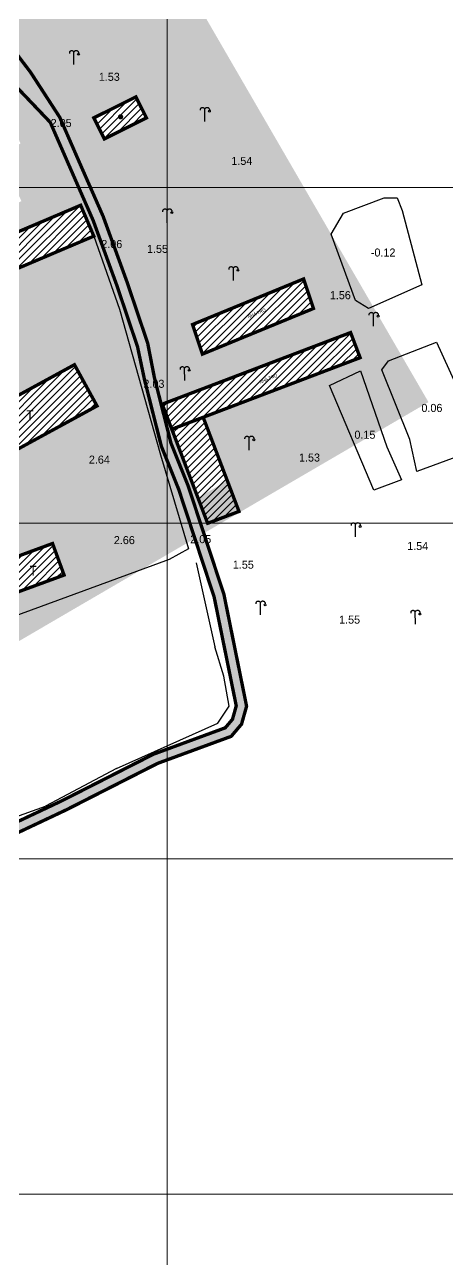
# Model space of a CAD drawing. Header units: millimetres. Extents: x 476643 to 477419, y 1110674 to 1111494.
# Drawn here: x 477022.4 to 477085.4, y 1110814.3 to 1110998.3 of the extents above; entities that cross this region are included whole.
import ezdxf
from ezdxf.enums import TextEntityAlignment as Align

# ---------------------------------------------------------------- set-up
doc = ezdxf.new("R2010")
doc.units = ezdxf.units.MM
doc.header["$LTSCALE"] = 0.001
doc.header["$MEASUREMENT"] = 0
doc.linetypes.add('DASHDOTX2', pattern=[2, 1, -0.5, 0, -0.5])
doc.linetypes.add('HIDDEN', pattern=[0.375, 0.25, -0.125])
for name, color, linetype, lineweight in [('D-CONGTRINH', 7, 'Continuous', 15), ('HT_Text', 7, 'Continuous', 15), ('LUOI', 8, 'Continuous', 5), ('Ranh theo QH', 5, 'Continuous', 40)]:
    doc.layers.add(name, color=color, linetype=linetype, lineweight=lineweight)
for name, color, linetype in [('HT_Cao do', 7, 'Continuous'), ('HT_duong', 1, 'Continuous'), ('HT_Hang rao', 7, 'Continuous'), ('HT_muong-ao', 4, 'Continuous'), ('HT_nha', 6, 'Continuous'), ('HT_thuc vat', 3, 'Continuous'), ('htrang', 252, 'Continuous'), ('Ky hieu', 7, 'Continuous'), ('Net manh', 252, 'Continuous')]:
    doc.layers.add(name, color=color, linetype=linetype)
doc.styles.add('DIM', font='VAVON.TTF')
doc.styles.add('VNI', font='VHELVCN.TTF')
doc.linetypes.add('FENCELINE2', pattern='A,0.25,-0.1,[132,ltypeshp.shx,S=0.1,R=0,X=-0.1,Y=0],-0.1,1', length=1.45)
doc.linetypes.add('TAL_N_P', pattern='A,0.5,[130,ltypeshp.shx,S=0.25,R=0,X=0,Y=-0.25],1,[130,ltypeshp.shx,S=0.5,R=0,X=0,Y=-0.5],0.5', length=2)
doc.linetypes.add('TL_P', pattern='A,0.5,[130,ltypeshp.shx,S=0.25,R=0,X=0,Y=-0.25],0.5', length=1)

# ---------------------------------------------------------------- blocks, each defined once
blk = doc.blocks.new('qua')
at = {"linetype": 'Continuous'}
for p, q in [((0.5, 2.04), (0.53, 2.08)), ((0.5, 0), (0.5, 2.04)), ((-0.25, 1.96), (-0.25, 1.83)), ((1.25, 2.02), (1.25, 1.83))]:
    blk.add_line(p, q, dxfattribs=at)
for centre, major_axis, start_param, end_param in [((-0.05, 1.98), (0.135, 0.135), 1.82479, 2.356194), ((0.04, 1.93), (0.208, 0.208), 1.399257, 1.82479), ((0.1, 1.84), (0.28, 0.28), 1.069396, 1.399257), ((0.14, 1.71), (-0.377, 0.377), -0.785398, -0.501401), ((0.14, 1.71), (0.377, 0.377), 0.501401, 0.785398), ((0.17, 1.84), (0.28, 0.28), 0.171539, 0.501401), ((0.23, 1.93), (0.208, 0.208), 6.029192, 6.454725), ((0.32, 1.98), (0.135, 0.135), 5.812856, 6.029192), ((0.78, 1.93), (-0.208, 0.208), -0.171539, 0.253994), ((0.84, 1.85), (-0.28, 0.28), -0.501401, -0.171539), ((0.88, 1.72), (-0.377, 0.377), -0.785398, -0.501401), ((0.88, 1.72), (0.377, 0.377), 0.501401, 0.785398), ((0.92, 1.85), (0.28, 0.28), 0.171539, 0.501401), ((0.98, 1.93), (-0.208, 0.208), 4.458395, 4.883928), ((1.07, 1.99), (-0.135, 0.135), 4.132783, 4.458395), ((-0.05, 1.98), (0.135, 0.135), 2.356194, 2.402962)]:
    blk.add_ellipse(centre, major_axis=major_axis, ratio=1, start_param=start_param, end_param=end_param, dxfattribs=at)
at = {"color": 1, "linetype": 'Continuous'}
blk.add_ellipse((1.25, 1.67), major_axis=(-0.106, 0.106), ratio=1, start_param=3.926991, end_param=10.210176, dxfattribs=at)
blk = doc.blocks.new('Nha tuong')
at = {"layer": 'Ky hieu'}
h = blk.add_hatch(color=256, dxfattribs=at)
edge = h.paths.add_edge_path()
edge.add_arc((474232.37, 1112270.49), 0.838, -32.4679, 327.5321)
blk = doc.blocks.new('Nha tam')
at = {"layer": 'Ky hieu', "style": 'VNI'}
blk.add_text('T', height=2, dxfattribs=at).set_placement((474231.77, 1112286.52, 0.05), align=Align.MIDDLE)
blk = doc.blocks.new('fff')
at = {"layer": 'HT_duong', "linetype": 'HIDDEN', "ltscale": 2}
for points in [[(476941.81, 1110841.04), (476962.7, 1110850.41), (477006.71, 1110870.94), (477028.66, 1110881.3), (477042.26, 1110888.22), (477053.2, 1110892.24), (477054.74, 1110894.06), (477055.49, 1110896.73), (477052.12, 1110913.37), (477046.79, 1110929.55), (477044.22, 1110935.95), (477041.75, 1110945.74), (477040.76, 1110950.82), (477037.69, 1110959.92), (477034.13, 1110969.7), (477030.7, 1110977.51), (477027.66, 1110984.48), (477023.31, 1110991.19), (477021.12, 1110994.08), (477014.53, 1111001.29)], [(476941.03, 1110842.34), (476962.07, 1110851.77), (477006.07, 1110872.29), (477028, 1110882.65), (477041.65, 1110889.59), (477052.31, 1110893.51), (477053.39, 1110894.78), (477053.95, 1110896.78), (477050.66, 1110912.99), (477045.38, 1110929.04), (477042.79, 1110935.48), (477040.28, 1110945.41), (477039.24, 1110950.31), (477036.18, 1110959.39), (477032.64, 1110969.1), (477029.24, 1110976.87), (477026.25, 1110983.72), (477021.35, 1110988.87), (477016.77, 1110995.07), (477011.75, 1111001.22)]]:
    blk.add_lwpolyline(points, dxfattribs=at)
at = {"layer": 'HT_Hang rao', "linetype": 'FENCELINE2'}
blk.add_lwpolyline([(477032.73, 1110966.77), (477036.56, 1110955.9), (477042.69, 1110934.2), (477046.83, 1110920.16), (477043.95, 1110918.57), (476990.09, 1110898.8), (476929.62, 1110870.68)], dxfattribs=at)
at = {"layer": 'HT_muong-ao', "linetype": 'TAL_N_P'}
blk.add_lwpolyline([(477081.59, 1110959.52), (477073.63, 1110955.99), (477071.7, 1110957.17), (477068.09, 1110967.06), (477069.91, 1110970.19), (477076, 1110972.5), (477077.92, 1110972.49), (477078.66, 1110970.61), (477081.59, 1110959.52)], dxfattribs=at)
at = {"layer": 'HT_muong-ao', "linetype": 'TL_P'}
for points in [[(477075.62, 1110946.84), (477076.62, 1110948.17), (477083.77, 1110950.96), (477088.76, 1110940.08), (477090.77, 1110939.57), (477091.9, 1110935.77), (477080.86, 1110931.72), (477079.79, 1110936.46), (477075.62, 1110946.84)], [(477067.83, 1110944.53), (477072.47, 1110946.71), (477076.36, 1110935.39), (477078.57, 1110930.45), (477074.46, 1110928.9), (477067.83, 1110944.53)]]:
    blk.add_lwpolyline(points, dxfattribs=at)
at = {"layer": 'HT_nha'}
blk.add_lwpolyline([(477040.57, 1110984.39), (477039, 1110987.52), (477032.74, 1110984.39), (477034.31, 1110981.26)], close=True, dxfattribs=at)
at = {"layer": 'HT_nha', "linetype": 'Continuous', "ltscale": 0.7}
blk.add_lwpolyline([(476994.53, 1110955.97), (477030.78, 1110971.37), (477032.73, 1110966.77), (476996.48, 1110951.37), (476994.53, 1110955.97)], dxfattribs=at)
at = {"layer": 'HT_nha'}
for points in [[(477065.45, 1110955.99), (477063.98, 1110960.39), (477047.44, 1110953.6), (477048.91, 1110949.19), (477065.45, 1110955.99)], [(477044.35, 1110938), (477072.4, 1110948.66), (477070.98, 1110952.4), (477042.93, 1110941.73), (477044.35, 1110938)], [(477044.35, 1110938), (477049.69, 1110923.98), (477054.36, 1110925.75), (477049.03, 1110939.77), (477044.35, 1110938)]]:
    blk.add_lwpolyline(points, dxfattribs=at)
at = {"layer": 'HT_nha', "linetype": 'Continuous', "ltscale": 0.7}
for points in [[(477012.3, 1110938.03), (477015.65, 1110931.89), (477033.21, 1110941.47), (477029.85, 1110947.61)], [(477019.08, 1110918.21), (477020.8, 1110913.52), (477028.31, 1110916.27), (477026.59, 1110920.97)]]:
    blk.add_lwpolyline(points, close=True, dxfattribs=at)
at = {"layer": 'htrang', "color": 252}
for p, q in [((477047.97, 1110918.1), (477050.78, 1110905.59)), ((477052.08, 1110901.22), (477050.78, 1110905.59)), ((477052.9, 1110896.76), (477052.08, 1110901.22)), ((477051.21, 1110894.19), (477052.9, 1110896.76)), ((477036.11, 1110887.47), (477051.21, 1110894.19)), ((477036.11, 1110887.47), (477025.56, 1110881.86)), ((477020.43, 1110880.02), (477025.56, 1110881.86))]:
    blk.add_line(p, q, dxfattribs=at)
at = {"layer": 'HT_nha', "color": 0, "linetype": 'Continuous', "ltscale": 0.7, "xscale": 0.4710671706852736, "yscale": 0.4710671706707217, "zscale": 0.4710671706889626}
blk.add_blockref('Nha tuong', (253641.42, 587030.43), dxfattribs=at)
at = {"layer": 'HT_nha', "linetype": 'Continuous', "ltscale": 0.7, "xscale": 0.7360424541984685, "yscale": 0.7360424541402608, "zscale": 0.7360424542015039}
for p in [(127968.52, 292249.98, -0.03), (127968.97, 292226.81, -0.03)]:
    blk.add_blockref('Nha tam', p, dxfattribs=at)
at = {"layer": 'HT_thuc vat', "xscale": 0.9075000000170361, "yscale": 0.9074999999720603, "zscale": 0.9075000000000002, "rotation": 0.3482707179959293}
for p in [(477029.33, 1110992.34), (477048.82, 1110983.86), (477043.22, 1110968.75), (477053.08, 1110960.15), (477073.95, 1110953.33), (477045.82, 1110945.25), (477055.44, 1110934.89), (477071.28, 1110921.98), (477057.11, 1110910.32), (477080.17, 1110908.94)]:
    blk.add_blockref('qua', p, dxfattribs=at)
at = {"layer": 'HT_Cao do', "color": 0}
for s, p in [('1.53', (477033.48, 1110989.91)), ('2.05', (477026.31, 1110983.03)), ('1.54', (477053.22, 1110977.38)), ('2.06', (477033.85, 1110964.99)), ('1.55', (477040.66, 1110964.27)), ('-0.12', (477074, 1110963.73)), ('1.56', (477067.89, 1110957.37)), ('2.03', (477040.13, 1110944.17)), ('0.06', (477081.53, 1110940.57)), ('0.15', (477071.55, 1110936.58)), ('2.64', (477032, 1110932.87)), ('1.53', (477063.3, 1110933.18)), ('2.66', (477035.72, 1110920.88)), ('2.05', (477047.1, 1110921.02)), ('1.54', (477079.41, 1110920)), ('1.55', (477053.44, 1110917.22)), ('1.55', (477069.27, 1110909.03))]:
    blk.add_text(s, height=1.2, dxfattribs=at).set_placement(p)
at = {"layer": 'HT_Text', "color": 9, "style": 'DIM', "width": 0.75}
for p in [(477055.8, 1110954.5), (477057.52, 1110944.76)]:
    blk.add_text('NHAØ TROÏ', height=0.5, rotation=22.6022, dxfattribs=at).set_placement(p)

msp = doc.modelspace()

# ---------------------------------------------------------------- hatches: boundary and pattern name
at = {"layer": 'HT_duong', "lineweight": 35}
msp.add_hatch(color=8, dxfattribs=at).paths.add_polyline_path([(477001.41, 1111025.97), (477000.82, 1111029.06), (477000.81, 1111034.81), (477000.98, 1111037.73), (477001.73, 1111053.71), (477002.21, 1111058.8), (477002.93, 1111062.37), (477002.18, 1111061.99), (477000.63, 1111064.67), (476999.01, 1111059.56), (476999.01, 1111054.13), (476997.73, 1111041.33), (476998.2, 1111035.36), (476998.38, 1111029.89), (476998.78, 1111025.76), (477000.24, 1111021.39), (477002.79, 1111016.74), (477006.5, 1111009.56), (477011.75, 1111001.22), (477016.77, 1110995.07), (477021.35, 1110988.87), (477026.25, 1110983.72), (477029.24, 1110976.87), (477032.64, 1110969.1), (477036.18, 1110959.39), (477039.24, 1110950.31), (477040.28, 1110945.41), (477042.79, 1110935.48), (477045.38, 1110929.04), (477050.66, 1110912.99), (477053.95, 1110896.78), (477053.39, 1110894.78), (477052.31, 1110893.51), (477041.65, 1110889.59), (477028, 1110882.65), (477006.07, 1110872.29), (476962.07, 1110851.77), (476941.03, 1110842.34), (476941.31, 1110841.85), (476941.81, 1110841.04), (476962.7, 1110850.41), (477006.71, 1110870.94), (477028.66, 1110881.3), (477042.26, 1110888.22), (477053.2, 1110892.24), (477054.74, 1110894.06), (477055.49, 1110896.73), (477052.12, 1110913.37), (477046.79, 1110929.55), (477044.22, 1110935.95), (477041.75, 1110945.74), (477040.76, 1110950.82), (477037.69, 1110959.92), (477034.13, 1110969.7), (477030.7, 1110977.51), (477027.66, 1110984.48), (477023.31, 1110991.19), (477021.12, 1110994.08), (477014.53, 1111001.29), (477007.12, 1111013.41), (477003.8, 1111020.17), (477007.39, 1111021.93), (477014.08, 1111025.48), (477015.87, 1111026.42), (477026.83, 1111032.07), (477030.29, 1111033.86), (477036.35, 1111036.74), (477039.81, 1111038.78), (477044.07, 1111041.29), (477047.03, 1111044.64), (477048.18, 1111046.33), (477050.67, 1111048.02), (477054, 1111050.55), (477063.67, 1111057.68), (477077.54, 1111068.93), (477086.05, 1111076.71), (477088.4, 1111078.69), (477089.55, 1111079.1), (477090.78, 1111079.06), (477092.59, 1111078.2), (477096.27, 1111074.18), (477100.52, 1111068.87), (477105.05, 1111062.19), (477111.85, 1111054.11), (477121.99, 1111043.69), (477123.25, 1111044.55), (477122.96, 1111044.84), (477112.96, 1111055.12), (477106.25, 1111063.09), (477101.73, 1111069.76), (477097.41, 1111075.15), (477093.5, 1111079.43), (477091.14, 1111080.54), (477089.32, 1111080.61), (477087.65, 1111080.01), (477085.06, 1111077.84), (477076.56, 1111070.07), (477062.75, 1111058.87), (477053.1, 1111051.75), (477049.8, 1111049.24), (477047.1, 1111047.42), (477045.84, 1111045.56), (477043.1, 1111042.46), (477039.05, 1111040.07), (477035.65, 1111038.06), (477029.62, 1111035.2), (477026.14, 1111033.4), (477015.18, 1111027.75), (477013.38, 1111026.81), (477006.78, 1111023.3), (477002.74, 1111022.56)])
at = {"layer": 'HT_duong', "lineweight": 18}
h = msp.add_hatch(dxfattribs=at)
h.set_pattern_fill('ANSI31', color=2, scale=6, style=0)
h.paths.add_polyline_path([(477039, 1110987.52), (477040.57, 1110984.39), (477034.31, 1110981.26), (477032.74, 1110984.39)])
h = msp.add_hatch(dxfattribs=at)
h.set_pattern_fill('ANSI31', color=2, scale=6, style=0)
h.paths.add_polyline_path([(476994.53, 1110955.97), (477030.78, 1110971.37), (477032.73, 1110966.77), (476996.48, 1110951.37)])
h = msp.add_hatch(dxfattribs=at)
h.set_pattern_fill('ANSI31', color=2, scale=6, style=0)
h.paths.add_polyline_path([(477047.44, 1110953.6), (477063.98, 1110960.39), (477065.45, 1110955.99), (477048.91, 1110949.19)])
h = msp.add_hatch(dxfattribs=at)
h.set_pattern_fill('ANSI31', color=2, scale=6, style=0)
h.paths.add_polyline_path([(477042.93, 1110941.73), (477070.98, 1110952.4), (477072.4, 1110948.66), (477044.35, 1110938)])
h = msp.add_hatch(dxfattribs=at)
h.set_pattern_fill('ANSI31', color=2, scale=6, style=0)
h.paths.add_polyline_path([(477012.3, 1110938.03), (477029.85, 1110947.61), (477033.21, 1110941.47), (477015.65, 1110931.89)])
h = msp.add_hatch(dxfattribs=at)
h.set_pattern_fill('ANSI31', color=3, scale=6, style=0)
h.paths.add_polyline_path([(477049.03, 1110939.77), (477054.36, 1110925.75), (477049.69, 1110923.98), (477044.35, 1110938)])
h = msp.add_hatch(dxfattribs=at)
h.set_pattern_fill('ANSI31', color=2, scale=6, style=0)
h.paths.add_polyline_path([(477019.08, 1110918.21), (477026.59, 1110920.97), (477028.31, 1110916.27), (477020.8, 1110913.52)])
at = {"layer": 'Net manh', "lineweight": 35}
h = msp.add_hatch(dxfattribs=at)
h.set_pattern_fill('AR-CONC', color=256, scale=0.5, style=0)
h.set_pattern_definition([(50, (0, 0), (3.586300913, -0.313760675), [0.375, -4.125]), (355, (0, 0), (-0.693756668, 3.760960669), [0.3, -3.3]), (100.4514, (0.299, -0.026), (2.892546909, 3.44719771), [0.31870095, -3.50571056]), (46.1842, (0, 1), (5.336205243, -0.827595072), [0.5625, -6.1875]), (96.6356, (0.4447, 0.931), (4.673313528, 4.870589355), [0.47805144, -5.258565]), (351.1842, (0, 1), (4.673309726, 4.870593005), [0.45, -4.95]), (21, (0.5, 0.75), (2.9845352606, -2.013094453), [0.375, -4.125]), (326, (0.5, 0.75), (1.21657666, 3.625750225), [0.3, -3.3]), (71.4514, (0.7487, 0.5822), (4.201113143, 1.612652484), [0.31870095, -3.50571056]), (37.5, (0, 0), (0.0607992766, 1.6644692692), [0, -3.26, 0, -3.35, 0, -3.3125]), (7.5, (0, 0), (1.3153476872, 1.9720585594), [0, -1.91, 0, -3.185, 0, -1.2625]), (327.5, (-1.115, 0), (2.6691121809, -0.1127743587), [0, -1.25, 0, -3.9, 0, -5.175]), (317.5, (-1.615, 0), (2.9159308467, 0.5005249117), [0, -1.625, 0, -2.59, 0, -3.675])])
h.paths.add_polyline_path([(477013.88, 1110972.88), (477009.26, 1110983.76), (477012.88, 1110985.3), (477011.78, 1110987.9), (477009.56, 1110991.72), (477004.92, 1110989.03), (477003.41, 1110988.47), (477001.37, 1110987.86), (476987.08, 1110975.46), (476991.15, 1110965.04), (476942.53, 1110950.54), (476942.52, 1110950.54), (476943.32, 1110946.88), (476895.94, 1110928.29), (476907.5, 1110908.56), (476920.99, 1110885.38), (476917.88, 1110882.8), (476927.72, 1110865.75), (476932.52, 1110857.31), (477046.99, 1110924.15), (477045.38, 1110929.04), (477042.79, 1110935.48), (477040.28, 1110945.41), (477039.24, 1110950.31), (477036.18, 1110959.39), (477032.64, 1110969.1), (477029.24, 1110976.87), (477026.25, 1110983.72), (477021.35, 1110988.87), (477016.77, 1110995.07), (477011.75, 1111001.22), (477006.5, 1111009.56), (477002.79, 1111016.74), (477000.24, 1111021.39), (476998.78, 1111025.76), (476998.38, 1111029.89), (476998.2, 1111035.36), (476997.73, 1111041.33), (476998.75, 1111051.46), (476997.35, 1111041.37), (476998.05, 1111033.47), (476998.1, 1111028.26), (476999.16, 1111022.91), (477000.87, 1111018.43), (477008.58, 1111004.51), (477011.07, 1110998.83), (477013.78, 1110994.17), (477015.08, 1110994.92), (477017.29, 1110991.08), (477017.65, 1110991.29), (477019.46, 1110988.09), (477018.75, 1110987.79), (477021.82, 1110980.55), (477018.76, 1110979.25), (477020.3, 1110975.61), (477021.96, 1110971.97), (477015.57, 1110969.28)])
h.paths.add_polyline_path([(477030.78, 1110971.37), (477032.73, 1110966.77), (476996.38, 1110951.33), (476998.82, 1110945.16), (476958.48, 1110935.1), (476964.17, 1110916.79), (476952.12, 1110913.51), (476946.12, 1110911.56), (476915.81, 1110901.67), (476912, 1110908.2), (476910.46, 1110907.45), (476908.47, 1110911.53), (476912.06, 1110913.29), (476914.06, 1110909.2), (476912, 1110908.2), (476912.06, 1110908.1), (476938.52, 1110918.5), (476947.46, 1110922.01), (476949.42, 1110922.78), (476943.45, 1110943.33), (476955.11, 1110945.96), (476994.78, 1110955.38), (476994.53, 1110955.97)], flags=16)
h.paths.add_polyline_path([(477005.45, 1110942.78), (477014.04, 1110924.72), (477007.71, 1110921.72), (476999.13, 1110939.78)], flags=16)
h.paths.add_polyline_path([(477029.85, 1110947.61), (477033.21, 1110941.47), (477015.65, 1110931.89), (477012.3, 1110938.03)], flags=16)
h.paths.add_polyline_path([(477026.59, 1110920.97), (477028.31, 1110916.27), (477020.8, 1110913.52), (477019.08, 1110918.21)], flags=16)
h.paths.add_polyline_path([(477008.06, 1110913.51), (477009.78, 1110908.81), (477002.27, 1110906.06), (477000.55, 1110910.75)], flags=16)
h.paths.add_polyline_path([(476990.09, 1110906.85), (476991.81, 1110902.16), (476984.3, 1110899.4), (476982.58, 1110904.1)], flags=16)
h.paths.add_polyline_path([(476974.58, 1110900.9), (476976.3, 1110896.2), (476968.79, 1110893.45), (476967.07, 1110898.14)], flags=16)
h.paths.add_polyline_path([(476923.91, 1110928.55), (476925.03, 1110925.77), (476920.39, 1110923.9), (476919.27, 1110926.68)], flags=16)
h.paths.add_polyline_path([(476927.04, 1110922.29), (476929.84, 1110915.34), (476925.21, 1110913.47), (476924.62, 1110914.93), (476915.34, 1110911.19), (476913.66, 1110915.36), (476922.93, 1110919.11), (476922.4, 1110920.42)], flags=16)
h.paths.add_polyline_path([(476916.62, 1110930.59), (476920.94, 1110919.87), (476906.25, 1110913.94), (476901.93, 1110924.66)], flags=16)
h = msp.add_hatch(dxfattribs=at)
h.set_pattern_fill('ESCHER', color=3, scale=5, style=0)
h.paths.add_polyline_path([(477027.36, 1111032.35), (477026.83, 1111032.07), (477015.87, 1111026.42), (477014.08, 1111025.48), (477007.39, 1111021.93), (477003.8, 1111020.17), (477007.12, 1111013.41), (477014.53, 1111001.29), (477021.12, 1110994.08), (477023.31, 1110991.19), (477027.66, 1110984.48), (477030.7, 1110977.51), (477034.13, 1110969.7), (477037.69, 1110959.92), (477040.76, 1110950.82), (477041.75, 1110945.74), (477044.22, 1110935.95), (477046.79, 1110929.55), (477048.31, 1110924.93), (477049.14, 1110925.41), (477044.35, 1110938), (477042.93, 1110941.73), (477070.98, 1110952.4), (477072.4, 1110948.66), (477049.03, 1110939.77), (477053.52, 1110927.97), (477079.17, 1110942.94)])
h.paths.add_polyline_path([(477034.31, 1110981.26), (477032.74, 1110984.39), (477039, 1110987.52), (477040.57, 1110984.39)], flags=16)
h.paths.add_polyline_path([(477063.98, 1110960.39), (477065.45, 1110955.99), (477048.91, 1110949.19), (477047.44, 1110953.6)], flags=16)

# ---------------------------------------------------------------- linework, layer by layer
at = {"layer": 'D-CONGTRINH', "lineweight": 35, "const_width": 0.5}
for points in [[(476941.03, 1110842.34), (476962.07, 1110851.77), (477006.07, 1110872.29), (477028, 1110882.65), (477041.65, 1110889.59), (477052.31, 1110893.51), (477053.39, 1110894.78), (477053.95, 1110896.78), (477050.66, 1110912.99), (477045.38, 1110929.04), (477042.79, 1110935.48), (477040.28, 1110945.41), (477039.24, 1110950.31), (477036.18, 1110959.39), (477032.64, 1110969.1), (477029.24, 1110976.87), (477026.25, 1110983.72), (477021.35, 1110988.87), (477016.77, 1110995.07), (477011.75, 1111001.22)], [(476941.81, 1110841.04), (476962.7, 1110850.41), (477006.71, 1110870.94), (477028.66, 1110881.3), (477042.26, 1110888.22), (477053.2, 1110892.24), (477054.74, 1110894.06), (477055.49, 1110896.73), (477052.12, 1110913.37), (477046.79, 1110929.55), (477044.22, 1110935.95), (477041.75, 1110945.74), (477040.76, 1110950.82), (477037.69, 1110959.92), (477034.13, 1110969.7), (477030.7, 1110977.51), (477027.66, 1110984.48), (477023.31, 1110991.19), (477021.12, 1110994.08), (477014.53, 1111001.29)]]:
    msp.add_lwpolyline(points, dxfattribs=at)
for points in [[(477039, 1110987.52), (477040.57, 1110984.39), (477034.31, 1110981.26), (477032.74, 1110984.39)], [(476994.53, 1110955.97), (477030.78, 1110971.37), (477032.73, 1110966.77), (476996.48, 1110951.37)], [(477047.44, 1110953.6), (477063.98, 1110960.39), (477065.45, 1110955.99), (477048.91, 1110949.19)], [(477042.93, 1110941.73), (477070.98, 1110952.4), (477072.4, 1110948.66), (477044.35, 1110938)], [(477012.3, 1110938.03), (477029.85, 1110947.61), (477033.21, 1110941.47), (477015.65, 1110931.89)], [(477049.03, 1110939.77), (477054.36, 1110925.75), (477049.69, 1110923.98), (477044.35, 1110938)], [(477019.08, 1110918.21), (477026.59, 1110920.97), (477028.31, 1110916.27), (477020.8, 1110913.52)]]:
    msp.add_lwpolyline(points, close=True, dxfattribs=at)
at = {"layer": 'LUOI'}
for p, q in [((477043.66, 1111494), (477043.66, 1110674)), ((477307.32, 1110974), (476643.66, 1110974)), ((477307.32, 1110924), (476643.66, 1110924)), ((477307.32, 1110874), (476643.66, 1110874)), ((477230.37, 1110824), (476643.66, 1110824))]:
    msp.add_line(p, q, dxfattribs=at)
at = {"layer": 'Ranh theo QH', "color": 1, "linetype": 'DASHDOTX2', "lineweight": -2, "ltscale": 50, "const_width": 5, "flags": 128}
msp.add_lwpolyline([(477140.66, 1111175.28), (477033.33, 1111336.21), (476971.75, 1111303.74, 0.119976), (476960.38, 1111293.68), (476914.98, 1111228.26, -0.07519), (476902.91, 1111215.42), (476777.03, 1111115.84), (476929.13, 1110855.34), (477079.17, 1110942.94), (477006.53, 1111068.3), (477153.92, 1111150.62), (477151.56, 1111155.67), (477141.27, 1111174.37), (477140.66, 1111175.28)], format="xyb", dxfattribs=at)

# ---------------------------------------------------------------- block references
at = {"lineweight": 35}
msp.add_blockref('fff', (0, 0), dxfattribs=at)

doc.saveas('drawing.dxf')
